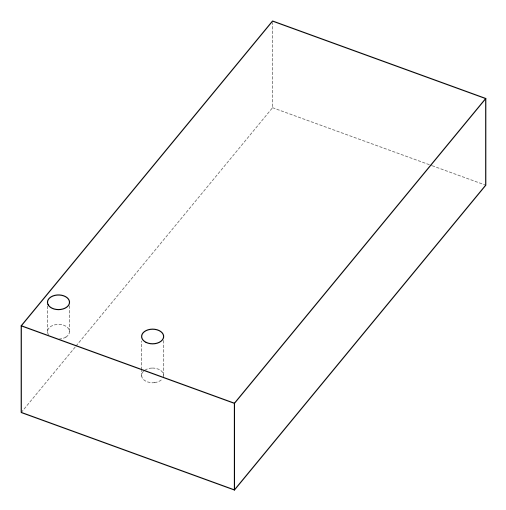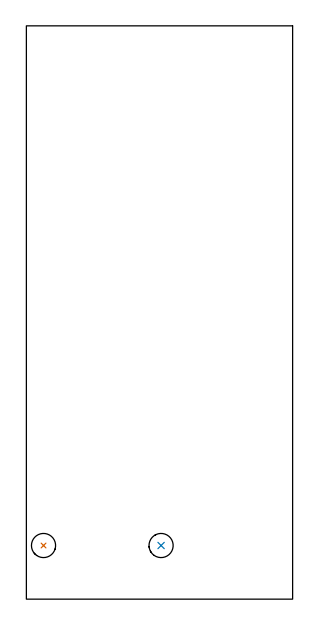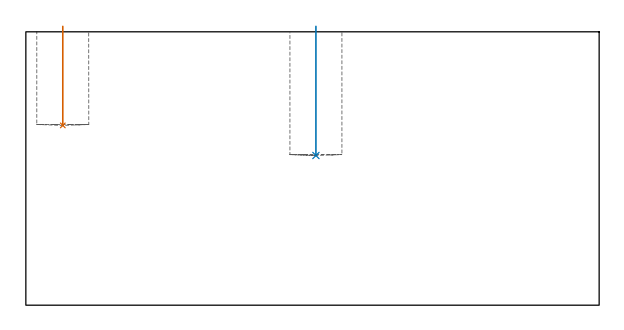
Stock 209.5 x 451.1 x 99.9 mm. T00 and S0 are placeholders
(PLAN: 2 operations, 0 tool changes, 0.3 min)
(1 INDEXABLE_INSERT_DRILL_BLIND_HOLE_FROM_SOLID | STEP1POCKET | NXT0302_009 | 0.15 min | 9615 mm3)
(2 INDEXABLE_INSERT_DRILL_BLIND_HOLE_FROM_SOLID_1 | STEP1POCKET_1 | NXT0302_009 | 0.19 min | 12728 mm3)
(TOOL NXT0302_009 | Index. Insert Drill 19mm [880-D1900L25-05] | D19 PA176 FL95 Z2)
(OP 1 INDEXABLE_INSERT_DRILL_BLIND_HOLE_FROM_SOLID)
G17 G21 G94 G90
T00 M6
G54
G17 G0 G90 X13.5 Y42.2 S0 M3
G43 Z109.9 H1
G94 G81 G98 Z65.7 F250. R101.9
G80
M5
M2
(OP 2 INDEXABLE_INSERT_DRILL_BLIND_HOLE_FROM_SOLID_1)
G17 G21 G94 G90
T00 M6
G54
G17 G0 G90 X106. Y42.2 S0 M3
G43 Z109.9 H1
G94 G81 G98 Z54.7 F250. R101.9
G80
M5
M2
